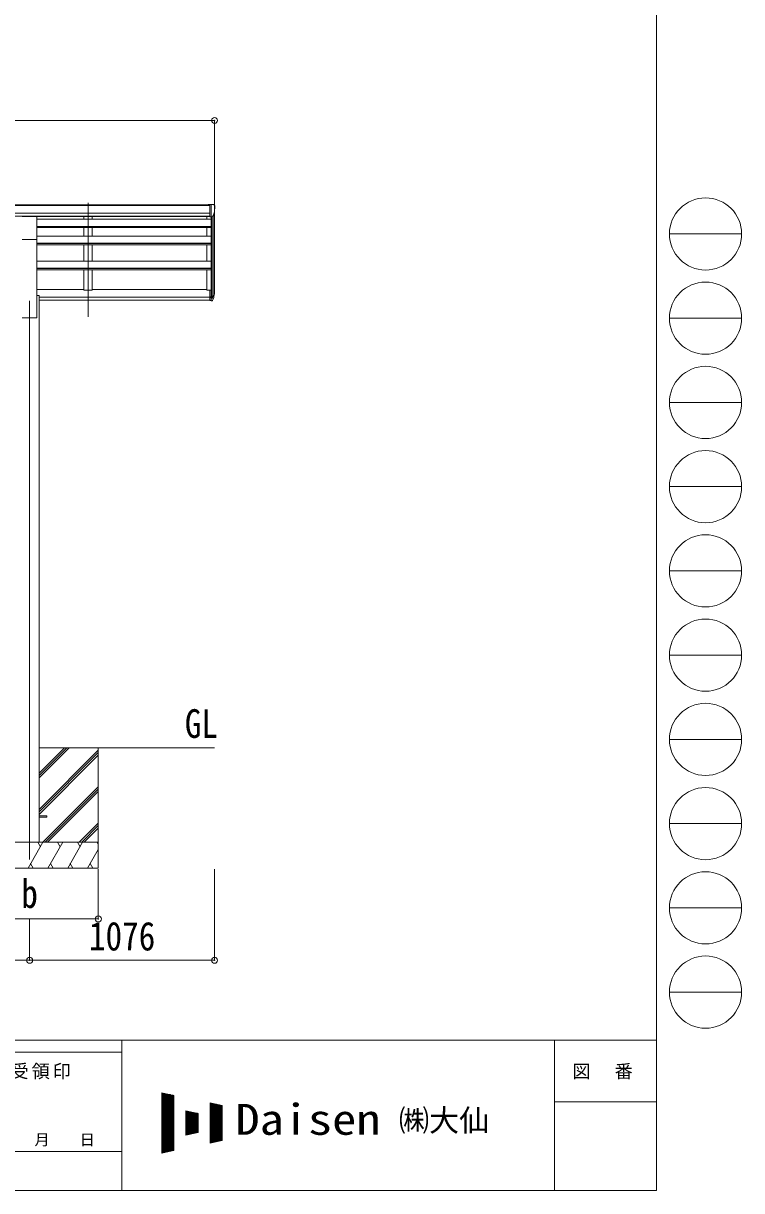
# Model space of a CAD drawing. Units: millimetres at full size; details may follow other scales. Extents: x -9783 to 9892, y -6828 to 6752.
# Drawn here: x 5713 to 9892, y -6828 to -38 of the extents above; entities that cross this region are included whole.
import ezdxf
from ezdxf.enums import TextEntityAlignment as Align

# ---------------------------------------------------------------- set-up
doc = ezdxf.new("R2010")
doc.units = ezdxf.units.MM
doc.header["$LTSCALE"] = 35
doc.header["$PDMODE"] = 32
doc.header["$PDSIZE"] = 35
for name, color, linetype, lineweight in [('0-0_0', 7, 'Continuous', 9), ('0-1_本体', 4, 'Continuous', 9), ('0-2_部品', 7, 'Continuous', 9), ('0-8_PARTS2', 2, 'Continuous', 9), ('0-A_寸法', 6, 'Continuous', 9), ('F-0_240', 7, 'Continuous', 9)]:
    doc.layers.add(name, color=color, linetype=linetype, lineweight=lineweight)
doc.styles.add('ＭＳ ゴシック', font='')
doc.styles.get('ＭＳ ゴシック').set_extended_font_data('MS Gothic')

msp = doc.modelspace()

# ---------------------------------------------------------------- linework, layer by layer
at = {"layer": '0-0_0'}
for p, q in [((5804.05, -4399.02), (5951.59, -4251.47)), ((5804.05, -4413.16), (5965.74, -4251.47)), ((5804.05, -4427.3), (5979.88, -4251.47)), ((5804.05, -4251.47), (6825.05, -4251.47)), ((5804.05, -4611.15), (6149.05, -4266.15)), ((6149.05, -4251.47), (6149.05, -4951.47)), ((5804.05, -4625.29), (6149.05, -4280.29)), ((5804.05, -4639.43), (6149.05, -4294.43)), ((5825.86, -4801.47), (6149.05, -4478.28)), ((5840, -4801.47), (6149.05, -4492.42)), ((5854.14, -4801.47), (6149.05, -4506.56)), ((6037.99, -4801.47), (6149.05, -4690.41)), ((6052.13, -4801.47), (6149.05, -4704.55)), ((6066.27, -4801.47), (6149.05, -4718.7)), ((6149.05, -4801.47), (5349.05, -4801.47)), ((5740.2, -4951.47), (5826.81, -4801.47)), ((5811.81, -4827.45), (5796.8, -4801.47)), ((5855.67, -4951.47), (5942.28, -4801.47)), ((5927.28, -4827.45), (5912.28, -4801.47)), ((5971.14, -4951.47), (6057.75, -4801.47)), ((6027.75, -4801.47), (6042.75, -4827.45)), ((6143.22, -4801.47), (6149.05, -4811.57)), ((6086.61, -4951.47), (6149.05, -4843.33)), ((5349.05, -4951.47), (6149.05, -4951.47)), ((5755.2, -4925.49), (5770.2, -4951.47)), ((5870.67, -4925.49), (5885.67, -4951.47)), ((5986.14, -4925.49), (6001.14, -4951.47)), ((6101.61, -4925.49), (6116.61, -4951.47))]:
    msp.add_line(p, q, dxfattribs=at)
at = {"layer": '0-1_本体'}
for p, q in [((1799.55, -1093.05), (6798.55, -1093.05)), ((1799.55, -1098.41), (6798.55, -1098.41)), ((1799.55, -1141.93), (6798.55, -1141.93)), ((6820.76, -1148.6), (6820.76, -1616.47)), ((6825.05, -1592.21), (6825.05, -1129.8)), ((1799.55, -1159.6), (6798.55, -1159.6)), ((5791.55, -1162.09), (6798.55, -1162.09)), ((6805.05, -1177.83), (5791.55, -1177.83)), ((5791.55, -1219.53), (6805.05, -1219.53)), ((5791.55, -1221.22), (6805.05, -1221.22)), ((6064.05, -1162.06), (6064.05, -1177.83)), ((6114.05, -1162.06), (6114.05, -1177.83)), ((6780.05, -1162.39), (6780.05, -1178.24)), ((6805.05, -1163.43), (6805.05, -1590.04)), ((6811.05, -1163.96), (6811.05, -1634.47)), ((5791.55, -1225.63), (6805.05, -1225.63)), ((5791.55, -1276.62), (6805.05, -1276.62)), ((6064.05, -1225.63), (6064.05, -1276.6)), ((6114.05, -1225.63), (6114.05, -1276.6)), ((6780.05, -1225.63), (6780.05, -1276.62)), ((5791.55, -1751.47), (5791.55, -1295.84)), ((5791.55, -1317.27), (6805.05, -1317.27)), ((5791.55, -1318.95), (6805.05, -1318.95)), ((5791.55, -1325.67), (6805.21, -1325.67)), ((6064.05, -1325.66), (6064.05, -1422.35)), ((6114.05, -1325.66), (6114.05, -1422.35)), ((6780.05, -1325.67), (6780.05, -1422.35)), ((5791.55, -1422.35), (6805.05, -1422.35)), ((6805.05, -1461.81), (5791.55, -1461.81)), ((6805.05, -1463.49), (5791.55, -1463.49)), ((6805.05, -1472.53), (5791.55, -1472.53)), ((6064.05, -1472.53), (6064.05, -1590.45)), ((6114.05, -1472.53), (6114.05, -1590.45)), ((6780.05, -1472.53), (6780.05, -1590.86)), ((5791.55, -1585.65), (6064.05, -1585.65)), ((5791.55, -1621.47), (5804.05, -1621.47)), ((5804.05, -1621.47), (5804.05, -4801.47)), ((6064.05, -1590.45), (6114.05, -1590.45)), ((6114.05, -1585.65), (6780.05, -1585.65)), ((6798.55, -1590.86), (6780.05, -1590.86)), ((5804.05, -1629.96), (6798.55, -1629.96)), ((5804.05, -1631.34), (6798.55, -1631.34)), ((5804.05, -1648.51), (6798.55, -1648.51)), ((5706.55, -1751.47), (5791.55, -1751.47))]:
    msp.add_line(p, q, dxfattribs=at)
at = {"layer": '0-2_部品'}
for p, q in [((6798.55, -1091.45), (6788.55, -1091.54)), ((6788.55, -1093.05), (6788.55, -1091.54)), ((6798.55, -1163.43), (6798.55, -1091.45)), ((6817.05, -1091.45), (6798.55, -1091.45)), ((6805.05, -1164.43), (6805.05, -1091.45)), ((6812.67, -1162.62), (6821.95, -1146.56)), ((6817.05, -1091.45), (6819.38, -1091.59)), ((6820.14, -1092.02), (6824.2, -1097.82)), ((6827.05, -1100.82), (6827.05, -1101.45)), ((5706.55, -1161.69), (5791.55, -1161.69)), ((5791.55, -1295.84), (5791.55, -1161.69)), ((6798.55, -1163.43), (6805.05, -1163.43)), ((6805.05, -1164.43), (6810.26, -1164.12)), ((5706.55, -1295.84), (5791.55, -1295.84)), ((6798.55, -1590.04), (6798.55, -1651.1)), ((6798.55, -1590.04), (6805.05, -1590.04)), ((6798.55, -1628.35), (6805.05, -1628.35)), ((6805.05, -1590.04), (6805.05, -1651.92)), ((6811.48, -1634), (6821.24, -1615.58)), ((6822.66, -1616.08), (6812.49, -1635.25)), ((6798.55, -1633.75), (6805.05, -1633.75)), ((6798.55, -1651.1), (6805.05, -1651.1)), ((6805.05, -1634.75), (6810.18, -1634.75)), ((6805.05, -1636.75), (6809.89, -1636.75)), ((6805.05, -1651.92), (6809.89, -1651.92)), ((6820.07, -1632.93), (6812.49, -1650.42))]:
    msp.add_line(p, q, dxfattribs=at)
at = {"layer": '0-2_部品', "color": 4}
for p, q in [((5849.05, -4646.97), (5804.05, -4646.97)), ((5849.05, -4655.97), (5804.05, -4655.97)), ((5849.05, -4646.97), (5849.05, -4655.97))]:
    msp.add_line(p, q, dxfattribs=at)
at = {"layer": '0-2_部品'}
for centre, radius, start, end in [((6819.32, -1092.59), 1, 35, 86.5), ((6625.05, -1101.45), 202, 347.09739, 0), ((6824.05, -1100.82), 3, 0, 87), ((6810.07, -1161.12), 3, 273.5, 330), ((6691.83, -1596.85), 133.22, 344.28698, 356.72013), ((6737.1, -1589.63), 88.05, 342.78929, 2.77608), ((6736.39, -1593.91), 89.07, 345.58812, 5.50424), ((6809.89, -1633.75), 3, 270, 330), ((6809.89, -1648.92), 3, 270, 330), ((6810.18, -1633.25), 1.5, 270, 330)]:
    msp.add_arc(centre, radius, start, end, dxfattribs=at)
at = {"layer": '0-8_PARTS2'}
for p, q in [((6089.05, -1745.27), (6089.05, -1082.74)), ((5749.05, -1651.47), (5749.05, -4901.47))]:
    msp.add_line(p, q, dxfattribs=at)
at = {"layer": '0-A_寸法'}
for p, q in [((1773.05, -603.11), (6825.05, -603.11)), ((6825.05, -603.11), (6825.05, -1148.73)), ((6149.05, -5247.86), (6149.05, -4958.89)), ((6825.05, -5487.83), (6825.05, -4958.89)), ((5349.05, -5247.86), (6149.05, -5247.86)), ((5749.05, -5487.83), (5749.05, -5247.86)), ((2849.05, -5487.83), (5749.05, -5487.83)), ((5749.05, -5487.83), (6825.05, -5487.83))]:
    msp.add_line(p, q, dxfattribs=at)
for p in [(6825.05, -603.11), (6149.05, -5247.86), (5749.05, -5487.83), (6825.05, -5487.83)]:
    msp.add_point(p, dxfattribs=at)
at = {"layer": 'F-0_240', "color": 5}
for p, q in [((9396.97, 6751.9), (9396.97, -6828.1)), ((-9783.03, -5953.1), (9396.97, -5953.1)), ((6285.75, -5953.1), (6285.75, -6828.1)), ((8801.97, -5953.1), (8801.97, -6828.1)), ((-9783.03, -6023.1), (6285.75, -6023.1)), ((8801.97, -6311.85), (9396.97, -6311.85)), ((5305.75, -6600.6), (6285.75, -6600.6)), ((-9783.03, -6828.1), (9396.97, -6828.1))]:
    msp.add_line(p, q, dxfattribs=at)
at = {"layer": 'F-0_240', "color": 4}
for p, q in [((9471.77, -1263.1), (9891.77, -1263.1)), ((9471.77, -1753.1), (9891.77, -1753.1)), ((9471.77, -2243.1), (9891.77, -2243.1)), ((9471.77, -2733.1), (9891.77, -2733.1)), ((9471.77, -3223.1), (9891.77, -3223.1)), ((9471.77, -3713.1), (9891.77, -3713.1)), ((9471.77, -4203.1), (9891.77, -4203.1)), ((9471.77, -4693.1), (9891.77, -4693.1)), ((9471.77, -5183.1), (9891.77, -5183.1)), ((9471.77, -5673.1), (9891.77, -5673.1))]:
    msp.add_line(p, q, dxfattribs=at)
at = {"layer": 'F-0_240'}
for p, q in [((6519.04, -6259.47), (6589.04, -6274.05)), ((6519.04, -6259.47), (6519.04, -6609.47)), ((6519.04, -6262.76), (6534.85, -6262.76)), ((6519.04, -6266.26), (6551.65, -6266.26)), ((6519.04, -6269.76), (6568.45, -6269.76)), ((6519.04, -6273.26), (6585.25, -6273.26)), ((6519.04, -6276.76), (6589.04, -6276.76)), ((6519.04, -6280.26), (6589.04, -6280.26)), ((6519.04, -6283.76), (6589.04, -6283.76)), ((6519.04, -6287.26), (6589.04, -6287.26)), ((6519.04, -6290.76), (6589.04, -6290.76)), ((6519.04, -6294.26), (6589.04, -6294.26)), ((6519.04, -6297.76), (6589.04, -6297.76)), ((6519.04, -6301.26), (6589.04, -6301.26)), ((6519.04, -6304.76), (6589.04, -6304.76)), ((6519.04, -6308.26), (6589.04, -6308.26)), ((6519.04, -6311.76), (6589.04, -6311.76)), ((6521.12, -6609.03), (6521.12, -6259.9)), ((6524.62, -6608.3), (6524.62, -6260.63)), ((6528.12, -6607.58), (6528.12, -6261.36)), ((6531.62, -6606.85), (6531.62, -6262.09)), ((6535.12, -6606.12), (6535.12, -6262.81)), ((6538.62, -6605.39), (6538.62, -6263.54)), ((6542.12, -6604.66), (6542.12, -6264.27)), ((6545.62, -6603.93), (6545.62, -6265)), ((6549.12, -6603.2), (6549.12, -6265.73)), ((6552.62, -6602.47), (6552.62, -6266.46)), ((6556.12, -6601.74), (6556.12, -6267.19)), ((6559.62, -6601.01), (6559.62, -6267.92)), ((6563.12, -6600.28), (6563.12, -6268.65)), ((6566.62, -6599.55), (6566.62, -6269.38)), ((6570.12, -6598.83), (6570.12, -6270.11)), ((6573.62, -6598.1), (6573.62, -6270.84)), ((6577.12, -6597.37), (6577.12, -6271.56)), ((6580.62, -6596.64), (6580.62, -6272.29)), ((6584.12, -6595.91), (6584.12, -6273.02)), ((6587.62, -6595.18), (6587.62, -6273.75)), ((6589.04, -6274.05), (6589.04, -6594.88)), ((6519.04, -6315.26), (6589.04, -6315.26)), ((6519.04, -6318.76), (6589.04, -6318.76)), ((6519.04, -6322.26), (6589.04, -6322.26)), ((6519.04, -6325.76), (6589.04, -6325.76)), ((6519.04, -6329.26), (6589.04, -6329.26)), ((6519.04, -6332.76), (6589.04, -6332.76)), ((6519.04, -6336.26), (6589.04, -6336.26)), ((6519.04, -6339.76), (6589.04, -6339.76)), ((6519.04, -6343.26), (6589.04, -6343.26)), ((6519.04, -6346.76), (6589.04, -6346.76)), ((6519.04, -6350.26), (6589.04, -6350.26)), ((6519.04, -6353.76), (6589.04, -6353.76)), ((6519.04, -6357.26), (6589.04, -6357.26)), ((6519.04, -6360.76), (6589.04, -6360.76)), ((6519.04, -6364.26), (6589.04, -6364.26)), ((6519.04, -6367.76), (6589.04, -6367.76)), ((6519.04, -6371.26), (6589.04, -6371.26)), ((6519.04, -6374.76), (6589.04, -6374.76)), ((6519.04, -6378.26), (6589.04, -6378.26)), ((6519.04, -6381.76), (6589.04, -6381.76)), ((6659.04, -6364.47), (6729.04, -6379.05)), ((6659.04, -6364.47), (6659.04, -6504.47)), ((6659.04, -6367.76), (6674.85, -6367.76)), ((6659.04, -6371.26), (6691.65, -6371.26)), ((6659.04, -6374.76), (6708.45, -6374.76)), ((6659.04, -6378.26), (6725.25, -6378.26)), ((6659.04, -6381.76), (6729.04, -6381.76)), ((6661.12, -6504.03), (6661.12, -6364.9)), ((6664.62, -6503.3), (6664.62, -6365.63)), ((6668.12, -6502.58), (6668.12, -6366.36)), ((6671.62, -6501.85), (6671.62, -6367.09)), ((6675.12, -6501.12), (6675.12, -6367.81)), ((6678.62, -6500.39), (6678.62, -6368.54)), ((6682.12, -6499.66), (6682.12, -6369.27)), ((6685.62, -6498.93), (6685.62, -6370)), ((6689.12, -6498.2), (6689.12, -6370.73)), ((6692.62, -6497.47), (6692.62, -6371.46)), ((6696.12, -6496.74), (6696.12, -6372.19)), ((6699.62, -6496.01), (6699.62, -6372.92)), ((6703.12, -6495.28), (6703.12, -6373.65)), ((6706.62, -6494.55), (6706.62, -6374.38)), ((6710.12, -6493.83), (6710.12, -6375.11)), ((6713.62, -6493.1), (6713.62, -6375.84)), ((6717.12, -6492.37), (6717.12, -6376.56)), ((6720.62, -6491.64), (6720.62, -6377.29)), ((6724.12, -6490.91), (6724.12, -6378.02)), ((6727.62, -6490.18), (6727.62, -6378.75)), ((6729.04, -6379.05), (6729.04, -6489.88)), ((6799.04, -6317.8), (6869.04, -6332.38)), ((6799.04, -6317.8), (6799.04, -6551.13)), ((6799.04, -6318.76), (6803.65, -6318.76)), ((6799.04, -6322.26), (6820.45, -6322.26)), ((6799.04, -6325.76), (6837.25, -6325.76)), ((6799.04, -6329.26), (6854.05, -6329.26)), ((6799.04, -6332.76), (6869.04, -6332.76)), ((6799.04, -6336.26), (6869.04, -6336.26)), ((6799.04, -6339.76), (6869.04, -6339.76)), ((6799.04, -6343.26), (6869.04, -6343.26)), ((6799.04, -6346.76), (6869.04, -6346.76)), ((6799.04, -6350.26), (6869.04, -6350.26)), ((6799.04, -6353.76), (6869.04, -6353.76)), ((6799.04, -6357.26), (6869.04, -6357.26)), ((6799.04, -6360.76), (6869.04, -6360.76)), ((6799.04, -6364.26), (6869.04, -6364.26)), ((6799.04, -6367.76), (6869.04, -6367.76)), ((6799.04, -6371.26), (6869.04, -6371.26)), ((6799.04, -6374.76), (6869.04, -6374.76)), ((6799.04, -6378.26), (6869.04, -6378.26)), ((6799.04, -6381.76), (6869.04, -6381.76)), ((6801.12, -6550.7), (6801.12, -6318.23)), ((6804.62, -6549.97), (6804.62, -6318.96)), ((6808.12, -6549.24), (6808.12, -6319.69)), ((6811.62, -6548.51), (6811.62, -6320.42)), ((6815.12, -6547.78), (6815.12, -6321.15)), ((6818.62, -6547.05), (6818.62, -6321.88)), ((6822.12, -6546.33), (6822.12, -6322.61)), ((6825.62, -6545.6), (6825.62, -6323.34)), ((6829.12, -6544.87), (6829.12, -6324.06)), ((6832.62, -6544.14), (6832.62, -6324.79)), ((6836.12, -6543.41), (6836.12, -6325.52)), ((6839.62, -6542.68), (6839.62, -6326.25)), ((6843.12, -6541.95), (6843.12, -6326.98)), ((6846.62, -6541.22), (6846.62, -6327.71)), ((6850.12, -6540.49), (6850.12, -6328.44)), ((6853.62, -6539.76), (6853.62, -6329.17)), ((6857.12, -6539.03), (6857.12, -6329.9)), ((6860.62, -6538.3), (6860.62, -6330.63)), ((6864.12, -6537.58), (6864.12, -6331.36)), ((6867.62, -6536.85), (6867.62, -6332.09)), ((6869.04, -6332.38), (6869.04, -6536.55)), ((6519.04, -6385.26), (6589.04, -6385.26)), ((6519.04, -6388.76), (6589.04, -6388.76)), ((6519.04, -6392.26), (6589.04, -6392.26)), ((6519.04, -6395.76), (6589.04, -6395.76)), ((6519.04, -6399.26), (6589.04, -6399.26)), ((6519.04, -6402.76), (6589.04, -6402.76)), ((6519.04, -6406.26), (6589.04, -6406.26)), ((6519.04, -6409.76), (6589.04, -6409.76)), ((6519.04, -6413.26), (6589.04, -6413.26)), ((6519.04, -6416.76), (6589.04, -6416.76)), ((6519.04, -6420.26), (6589.04, -6420.26)), ((6519.04, -6423.76), (6589.04, -6423.76)), ((6519.04, -6427.26), (6589.04, -6427.26)), ((6519.04, -6430.76), (6589.04, -6430.76)), ((6519.04, -6434.26), (6589.04, -6434.26)), ((6519.04, -6437.76), (6589.04, -6437.76)), ((6519.04, -6441.26), (6589.04, -6441.26)), ((6519.04, -6444.76), (6589.04, -6444.76)), ((6519.04, -6448.26), (6589.04, -6448.26)), ((6659.04, -6385.26), (6729.04, -6385.26)), ((6659.04, -6388.76), (6729.04, -6388.76)), ((6659.04, -6392.26), (6729.04, -6392.26)), ((6659.04, -6395.76), (6729.04, -6395.76)), ((6659.04, -6399.26), (6729.04, -6399.26)), ((6659.04, -6402.76), (6729.04, -6402.76)), ((6659.04, -6406.26), (6729.04, -6406.26)), ((6659.04, -6409.76), (6729.04, -6409.76)), ((6659.04, -6413.26), (6729.04, -6413.26)), ((6659.04, -6416.76), (6729.04, -6416.76)), ((6659.04, -6420.26), (6729.04, -6420.26)), ((6659.04, -6423.76), (6729.04, -6423.76)), ((6659.04, -6427.26), (6729.04, -6427.26)), ((6659.04, -6430.76), (6729.04, -6430.76)), ((6659.04, -6434.26), (6729.04, -6434.26)), ((6659.04, -6437.76), (6729.04, -6437.76)), ((6659.04, -6441.26), (6729.04, -6441.26)), ((6659.04, -6444.76), (6729.04, -6444.76)), ((6659.04, -6448.26), (6729.04, -6448.26)), ((6799.04, -6385.26), (6869.04, -6385.26)), ((6799.04, -6388.76), (6869.04, -6388.76)), ((6799.04, -6392.26), (6869.04, -6392.26)), ((6799.04, -6395.76), (6869.04, -6395.76)), ((6799.04, -6399.26), (6869.04, -6399.26)), ((6799.04, -6402.76), (6869.04, -6402.76)), ((6799.04, -6406.26), (6869.04, -6406.26)), ((6799.04, -6409.76), (6869.04, -6409.76)), ((6799.04, -6413.26), (6869.04, -6413.26)), ((6799.04, -6416.76), (6869.04, -6416.76)), ((6799.04, -6420.26), (6869.04, -6420.26)), ((6799.04, -6423.76), (6869.04, -6423.76)), ((6799.04, -6427.26), (6869.04, -6427.26)), ((6799.04, -6430.76), (6869.04, -6430.76)), ((6799.04, -6434.26), (6869.04, -6434.26)), ((6799.04, -6437.76), (6869.04, -6437.76)), ((6799.04, -6441.26), (6869.04, -6441.26)), ((6799.04, -6444.76), (6869.04, -6444.76)), ((6799.04, -6448.26), (6869.04, -6448.26)), ((6519.04, -6451.76), (6589.04, -6451.76)), ((6519.04, -6455.26), (6589.04, -6455.26)), ((6519.04, -6458.76), (6589.04, -6458.76)), ((6519.04, -6462.26), (6589.04, -6462.26)), ((6519.04, -6465.76), (6589.04, -6465.76)), ((6519.04, -6469.26), (6589.04, -6469.26)), ((6519.04, -6472.76), (6589.04, -6472.76)), ((6519.04, -6476.26), (6589.04, -6476.26)), ((6519.04, -6479.76), (6589.04, -6479.76)), ((6519.04, -6483.26), (6589.04, -6483.26)), ((6519.04, -6486.76), (6589.04, -6486.76)), ((6519.04, -6490.26), (6589.04, -6490.26)), ((6519.04, -6493.76), (6589.04, -6493.76)), ((6519.04, -6497.26), (6589.04, -6497.26)), ((6519.04, -6500.76), (6589.04, -6500.76)), ((6519.04, -6504.26), (6589.04, -6504.26)), ((6519.04, -6507.76), (6589.04, -6507.76)), ((6519.04, -6511.26), (6589.04, -6511.26)), ((6519.04, -6514.76), (6589.04, -6514.76)), ((6519.04, -6518.26), (6589.04, -6518.26)), ((6659.04, -6451.76), (6729.04, -6451.76)), ((6659.04, -6455.26), (6729.04, -6455.26)), ((6659.04, -6458.76), (6729.04, -6458.76)), ((6659.04, -6462.26), (6729.04, -6462.26)), ((6659.04, -6465.76), (6729.04, -6465.76)), ((6659.04, -6469.26), (6729.04, -6469.26)), ((6659.04, -6472.76), (6729.04, -6472.76)), ((6659.04, -6476.26), (6729.04, -6476.26)), ((6659.04, -6479.76), (6729.04, -6479.76)), ((6659.04, -6483.26), (6729.04, -6483.26)), ((6659.04, -6486.76), (6729.04, -6486.76)), ((6659.04, -6504.47), (6729.04, -6489.88)), ((6659.04, -6490.26), (6727.23, -6490.26)), ((6659.04, -6493.76), (6710.43, -6493.76)), ((6659.04, -6497.26), (6693.63, -6497.26)), ((6659.04, -6500.76), (6676.83, -6500.76)), ((6659.04, -6504.26), (6660.03, -6504.26)), ((6799.04, -6451.76), (6869.04, -6451.76)), ((6799.04, -6455.26), (6869.04, -6455.26)), ((6799.04, -6458.76), (6869.04, -6458.76)), ((6799.04, -6462.26), (6869.04, -6462.26)), ((6799.04, -6465.76), (6869.04, -6465.76)), ((6799.04, -6469.26), (6869.04, -6469.26)), ((6799.04, -6472.76), (6869.04, -6472.76)), ((6799.04, -6476.26), (6869.04, -6476.26)), ((6799.04, -6479.76), (6869.04, -6479.76)), ((6799.04, -6483.26), (6869.04, -6483.26)), ((6799.04, -6486.76), (6869.04, -6486.76)), ((6799.04, -6490.26), (6869.04, -6490.26)), ((6799.04, -6493.76), (6869.04, -6493.76)), ((6799.04, -6497.26), (6869.04, -6497.26)), ((6799.04, -6500.76), (6869.04, -6500.76)), ((6799.04, -6504.26), (6869.04, -6504.26)), ((6799.04, -6507.76), (6869.04, -6507.76)), ((6799.04, -6511.26), (6869.04, -6511.26)), ((6799.04, -6514.76), (6869.04, -6514.76)), ((6799.04, -6518.26), (6869.04, -6518.26)), ((6519.04, -6521.76), (6589.04, -6521.76)), ((6519.04, -6525.26), (6589.04, -6525.26)), ((6519.04, -6528.76), (6589.04, -6528.76)), ((6519.04, -6532.26), (6589.04, -6532.26)), ((6519.04, -6535.76), (6589.04, -6535.76)), ((6519.04, -6539.26), (6589.04, -6539.26)), ((6519.04, -6542.76), (6589.04, -6542.76)), ((6519.04, -6546.26), (6589.04, -6546.26)), ((6519.04, -6549.76), (6589.04, -6549.76)), ((6519.04, -6553.26), (6589.04, -6553.26)), ((6519.04, -6556.76), (6589.04, -6556.76)), ((6519.04, -6560.26), (6589.04, -6560.26)), ((6519.04, -6563.76), (6589.04, -6563.76)), ((6519.04, -6567.26), (6589.04, -6567.26)), ((6519.04, -6570.76), (6589.04, -6570.76)), ((6519.04, -6574.26), (6589.04, -6574.26)), ((6519.04, -6577.76), (6589.04, -6577.76)), ((6519.04, -6581.26), (6589.04, -6581.26)), ((6519.04, -6584.76), (6589.04, -6584.76)), ((6799.04, -6521.76), (6869.04, -6521.76)), ((6799.04, -6525.26), (6869.04, -6525.26)), ((6799.04, -6528.76), (6869.04, -6528.76)), ((6799.04, -6532.26), (6869.04, -6532.26)), ((6799.04, -6535.76), (6869.04, -6535.76)), ((6869.04, -6536.55), (6799.04, -6551.13)), ((6799.04, -6539.26), (6856.03, -6539.26)), ((6799.04, -6542.76), (6839.23, -6542.76)), ((6799.04, -6546.26), (6822.43, -6546.26)), ((6799.04, -6549.76), (6805.63, -6549.76)), ((6519.04, -6588.26), (6589.04, -6588.26)), ((6519.04, -6591.76), (6589.04, -6591.76)), ((6589.04, -6594.88), (6519.04, -6609.47)), ((6519.04, -6595.26), (6587.23, -6595.26)), ((6519.04, -6598.76), (6570.43, -6598.76)), ((6519.04, -6602.26), (6553.63, -6602.26)), ((6519.04, -6605.76), (6536.83, -6605.76)), ((6519.04, -6609.26), (6520.03, -6609.26))]:
    msp.add_line(p, q, dxfattribs=at)
at = {"layer": 'F-0_240', "color": 4}
for centre in [(9681.77, -1263.1), (9681.77, -1753.1), (9681.77, -2243.1), (9681.77, -2733.1), (9681.77, -3223.1), (9681.77, -3713.1), (9681.77, -4203.1), (9681.77, -4693.1), (9681.77, -5183.1), (9681.77, -5673.1)]:
    msp.add_circle(centre, 210, dxfattribs=at)

# ---------------------------------------------------------------- texts
at = {"layer": '0-0_0', "style": 'ＭＳ ゴシック', "width": 0.85}
msp.add_text('GL', height=166.8, dxfattribs=at).set_placement((6652.26, -4244.53), align=Align.BOTTOM_LEFT)
at = {"layer": '0-A_寸法', "color": 7, "style": 'ＭＳ ゴシック', "width": 0.85}
for s, p in [('b', (5700.92, -5233.48)), ('1076', (6094.55, -5480.83))]:
    msp.add_text(s, height=166.8, dxfattribs=at).set_placement(p, align=Align.BOTTOM_LEFT)
at = {"layer": 'F-0_240', "style": 'ＭＳ ゴシック', "width": 1.15}
msp.add_text('Daisen', height=179.6, dxfattribs=at).set_placement((6947.05, -6556.97), align=Align.BOTTOM_LEFT)
at = {"layer": 'F-0_240', "style": 'ＭＳ ゴシック'}
for s, height, p in [('㈱大仙\u3000', 128.3, (7898.35, -6521.97)), ('年\u3000\u3000月\u3000\u3000日', 64.15, (5515.76, -6583.1))]:
    msp.add_text(s, height=height, dxfattribs=at).set_placement(p, align=Align.BOTTOM_LEFT)
at = {"layer": 'F-0_240', "char_height": 76.98, "attachment_point": 7, "style": 'ＭＳ ゴシック'}
for s, insert in [('\\T1.17;御受領印', (5515.75, -6180.6)), ('\\T1.17;図\u3000番', (8906.97, -6180.6))]:
    msp.add_mtext(s, dxfattribs=dict(at, insert=insert))

doc.saveas('drawing.dxf')
